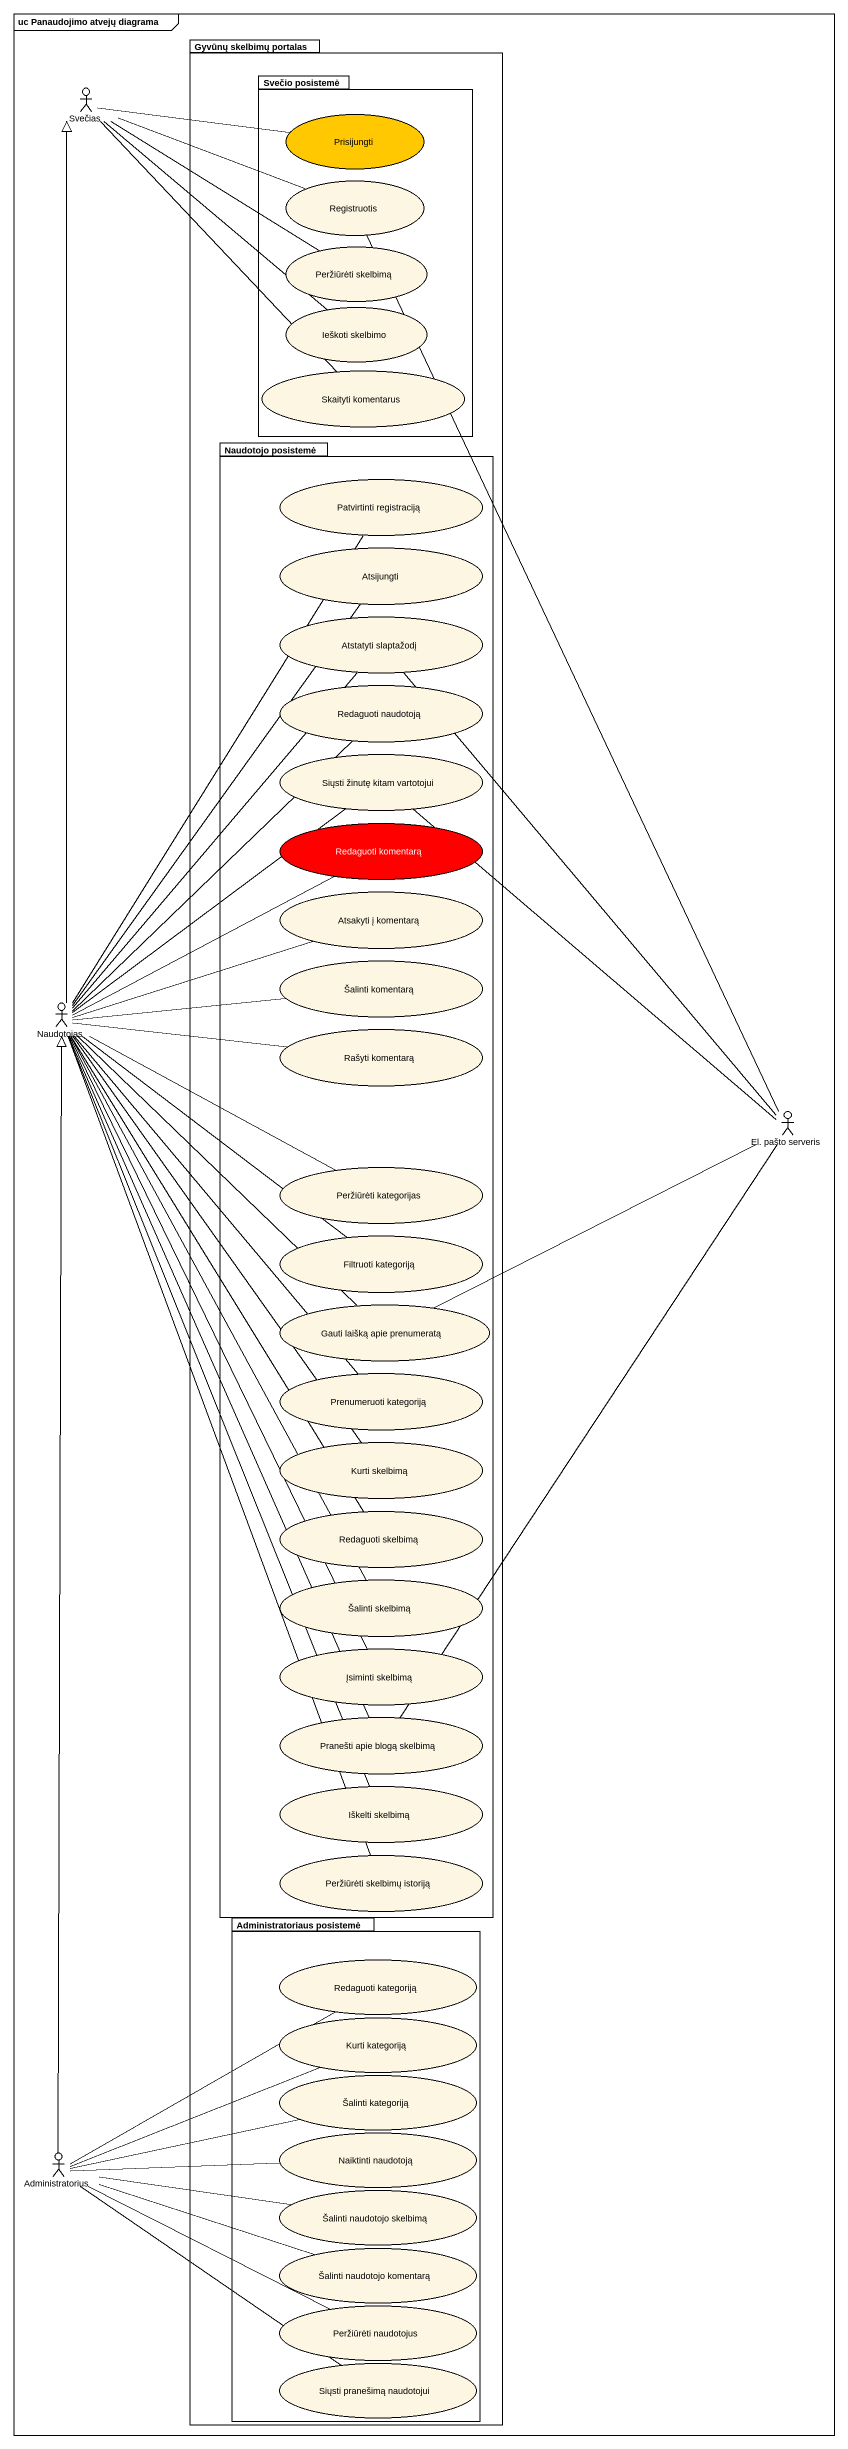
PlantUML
@startuml
mainframe uc Panaudojimo atvejų diagrama
package "Gyvūnų skelbimų portalas" as Gyvūnų_skelbimų_portalas {
  package "Svečio posistemė" as Svečio_posistemė {
    usecase Prisijungti #FFC800
    usecase Registruotis
    usecase "Peržiūrėti skelbimą" as Peržiūrėti_skelbimą
    usecase "Ieškoti skelbimo" as Ieškoti_skelbimo
    usecase "Skaityti komentarus" as Skaityti_komentarus
  }
  package "Naudotojo posistemė" as Naudotojo_posistemė {
    usecase "Patvirtinti registraciją" as Patvirtinti_registraciją
    usecase Atsijungti
    usecase "Atstatyti slaptažodį" as Atstatyti_slaptažodį
    usecase "Redaguoti naudotoją" as Redaguoti_naudotoją
    usecase "Siųsti žinutę kitam vartotojui" as Siųsti_žinutę_kitam
    usecase "Redaguoti komentarą" as Redaguoti_komentarą #FF0000
    usecase "Atsakyti į komentarą" as Atsakyti_į_komentarą
    usecase "Šalinti komentarą" as Šalinti_komentarą
    usecase "Rašyti komentarą" as Rašyti_komentarą
    usecase "Peržiūrėti kategorijas" as Peržiūrėti_kategorijas
    usecase "Filtruoti kategoriją" as Filtruoti_kategoriją
    usecase "Gauti laišką apie prenumeratą" as Gauti_laišką_apie
    usecase "Prenumeruoti kategoriją" as Prenumeruoti_kategoriją
    usecase "Kurti skelbimą" as Kurti_skelbimą
    usecase "Redaguoti skelbimą" as Redaguoti_skelbimą
    usecase "Šalinti skelbimą" as Šalinti_skelbimą
    usecase "Įsiminti skelbimą" as Įsiminti_skelbimą
    usecase "Pranešti apie blogą skelbimą" as Pranešti_apie_blogą_skelbimą
    usecase "Iškelti skelbimą" as Iškelti_skelbimą
    usecase "Peržiūrėti skelbimų istoriją" as Peržiūrėti_skelbimų_istoriją
  }
  package "Administratoriaus posistemė" as Administratoriaus_posistemė {
    usecase "Redaguoti kategoriją" as Redaguoti_kategoriją
    usecase "Kurti kategoriją" as Kurti_kategoriją
    usecase "Šalinti kategoriją" as Šalinti_kategoriją
    usecase "Naiktinti naudotoją" as Naiktinti_naudotoją
    usecase "Šalinti naudotojo skelbimą" as Šalinti_naudotojo_skelbimą
    usecase "Šalinti naudotojo komentarą" as Šalinti_naudotojo_komentarą
    usecase "Peržiūrėti naudotojus" as Peržiūrėti_naudotojus
    usecase "Siųsti pranešimą naudotojui" as Siųsti_pranešimą_naudotojui
  }
}
actor Svečias
actor Naudotojas
actor "El. pašto serveris" as El_pašto_serveris
actor Administratorius
Svečias -right- Prisijungti
Svečias -right- Registruotis
Svečias -- Peržiūrėti_skelbimą
Svečias -- Ieškoti_skelbimo
Svečias -- Skaityti_komentarus
Naudotojas -up-|> Svečias
Naudotojas -up- Patvirtinti_registraciją
Naudotojas -up- Atsijungti
Naudotojas -up- Atstatyti_slaptažodį
Naudotojas -up- Redaguoti_naudotoją
Naudotojas -up- Siųsti_žinutę_kitam
Naudotojas -right- Redaguoti_komentarą
Naudotojas -right- Atsakyti_į_komentarą
Naudotojas -right- Šalinti_komentarą
Naudotojas -right- Rašyti_komentarą
Naudotojas -right- Peržiūrėti_kategorijas
Naudotojas -- Filtruoti_kategoriją
Naudotojas -- Prenumeruoti_kategoriją
Naudotojas -- Kurti_skelbimą
Naudotojas -- Redaguoti_skelbimą
Naudotojas -- Šalinti_skelbimą
Naudotojas -- Įsiminti_skelbimą
Naudotojas -- Pranešti_apie_blogą_skelbimą
Naudotojas -- Iškelti_skelbimą
Naudotojas -- Peržiūrėti_skelbimų_istoriją
El_pašto_serveris -up- Registruotis
El_pašto_serveris -up- Atstatyti_slaptažodį
El_pašto_serveris -up- Siųsti_žinutę_kitam
El_pašto_serveris -left- Gauti_laišką_apie
Gauti_laišką_apie -up- Naudotojas
Pranešti_apie_blogą_skelbimą -up- El_pašto_serveris
Administratorius -up-|> Naudotojas
Administratorius -right- Redaguoti_kategoriją
Administratorius -right- Kurti_kategoriją
Administratorius -right- Šalinti_kategoriją
Administratorius -right- Naiktinti_naudotoją
Administratorius -right- Šalinti_naudotojo_skelbimą
Administratorius -right- Šalinti_naudotojo_komentarą
Administratorius -right- Peržiūrėti_naudotojus
Administratorius -- Siųsti_pranešimą_naudotojui
@enduml
